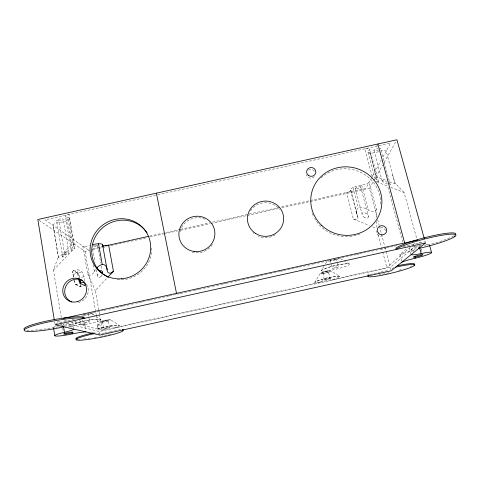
<?xml version="1.0" encoding="UTF-8"?>
<svg xmlns="http://www.w3.org/2000/svg" width="480" height="480" viewBox="0 0 480 480"><rect width="100%" height="100%" fill="white"/><g stroke="black" fill="none" stroke-linecap="round" stroke-linejoin="round"><path stroke-width="0.36" stroke-dasharray="2.4 1.8" d="M376.182 208.818L375.876 210.222L375.066 211.134A3.642 2.598 17 0 1 374.316 211.494L371.91 211.59L369.162 210.57A8.58 6.156 16.9 0 1 368.268 210.018A12.15 8.556 18.1 0 0 365.034 208.272L362.394 207.546L360.09 207.492A5.688 4.032 18 0 0 358.35 208.002A5.802 4.116 18 0 0 357.426 208.65L356.406 210.378L356.304 212.388A13.176 9.336 17.4 0 0 357.396 215.442A7.242 5.082 19.1 0 1 357.792 216.366L357.924 218.016L356.994 219.276A2.898 2.034 18.7 0 1 356.328 219.534L353.418 219.168L346.542 192.474A4.158 0.942 -14.9 0 0 350.82 190.11A7.908 1.788 -15.1 0 1 353.058 187.506A7.908 1.788 -15.1 0 1 361.722 185.082A5.208 1.194 -15.3 0 0 369.144 182.28L376.182 208.818L376.326 217.482M65.82 252.39A6.216 1.182 -46.9 0 0 62.832 256.5L62.934 257.052A2.46 0.468 -46.9 0 0 63.366 256.836L65.544 254.802A6.18 1.164 -46.9 0 0 68.52 250.68L63.312 219.498M364.854 217.65A5.16 3.648 17.6 0 1 362.052 214.26L362.526 212.922A2.04 1.44 17.8 0 1 363.126 212.628L365.676 213.09M365.652 213.126A5.13 3.618 17.9 0 1 368.454 216.534L367.968 217.86A2.034 1.434 17.6 0 1 367.362 218.148L364.824 217.68M102.528 330.318L105.066 328.476L107.886 327.192A10.854 10.434 -57.4 0 1 109.632 326.808L112.68 326.796L115.656 327.42A13.098 1.428 -11.1 0 0 115.488 325.374A13.098 1.428 -11.1 0 0 97.152 328.986L97.488 326.79A39.624 8.718 79.1 0 1 97.62 326.088C97.74 322.464 100.41 324.822 100.83 326.988A41.532 9.588 79.2 0 1 101.22 327.816L102.354 330.342L386.85 267.57L410.652 246.984M71.292 249.858L71.244 250.446L71.748 250.44A3.57 0.69 -46.8 0 0 72.264 250.146L74.808 247.854L69.018 214.476A5.136 1.392 -8.7 0 0 66.774 217.116L72.144 248.232A8.946 1.728 -46.7 0 0 71.634 249.102L71.214 250.368L65.526 216.672M79.632 320.244L80.136 321.198A47.004 12.318 79.3 0 1 80.61 322.14L81.966 325.008A14.856 1.806 -10.8 0 0 99.528 320.754A14.856 1.806 -10.8 0 0 94.35 319.398A14.856 1.806 -10.8 0 0 75.36 323.274L75.822 321.006M73.602 245.556L73.878 244.38L73.35 244.02A6.93 1.308 -46.8 0 0 72.72 244.254A6.786 1.284 -46.8 0 0 71.406 245.124L67.296 248.922A14.76 2.814 -46.8 0 0 64.374 252.162A9.864 1.818 -46.9 0 1 63.552 253.104L59.28 257.094A4.242 0.786 -46.9 0 1 58.776 257.346L58.326 257.208L53.196 225.45A6.072 1.584 -8.5 0 1 59.322 222.51A9.594 2.562 -8.5 0 0 68.508 219.75L72.72 244.254M97.572 326.322C98.418 319.968 105.888 319.986 110.79 319.86L119.322 325.5C111.864 324.912 104.346 327.174 97.152 328.986M62.778 256.608L62.772 257.04L56.532 220.26M61.296 317.472L53.436 270.15L58.434 256.584L58.464 257.376L53.01 224.712M376.8 146.154L377.328 145.074M371.982 177.084L365.922 188.184L280.668 207.072M372.336 176.436L381.198 160.2M382.968 156.954L390.528 143.106L45.066 219.792L88.086 249.738L89.502 249.426M376.884 216.636L369.414 188.406L373.446 181.272M373.812 180.624L382.62 165.06M384.084 162.468L396.186 141.066M323.838 266.358L321.162 270.624C329.544 266.064 339.642 263.982 349.164 263.73L345.45 261.546M325.368 263.922L327.276 260.88M93.714 272.592L92.178 274.284L90.234 275.238A2.97 2.13 -41.3 0 1 89.49 275.274L88.494 274.902L87.714 273.93L82.812 246.072A4.266 0.972 -9.5 0 0 89.496 245.52M101.082 276.27L99.456 277.416A2.028 1.44 -42 0 1 98.754 277.506L97.974 277.188L97.428 276.222M65.808 252.384L67.968 250.368A2.448 0.462 -46.9 0 1 68.4 250.146L68.568 250.572M99.498 314.112L95.31 290.496L107.424 277.686M53.436 270.15L74.808 247.854M401.502 260.916L399.828 254.682L407.844 247.644M412.914 245.022L415.182 243.06M415.794 245.796L390.294 267.306L99.21 331.542L66.66 323.412M418.578 243.45L421.464 241.014M392.088 268.926L394.902 266.628M418.458 247.332L421.26 245.04M390.054 184.584L389.79 183.882M75.36 323.274C83.592 321.27 92.454 318.3 100.908 319.602L96.918 316.956M93.054 248.64L102.276 246.594M149.652 236.1L179.658 229.452M180.39 229.29L209.67 222.804M212.598 222.15L248.466 214.206M249.198 214.044L279.936 207.234M39.054 220.314L85.08 251.4L89.466 250.428M92.394 249.78L98.238 248.49M98.97 248.328L101.892 247.68M102.624 247.518L107.01 246.546M110.664 245.736L147.21 237.636M150.132 236.988L163.29 234.072M164.022 233.91L177.912 230.838M180.834 230.19L210.072 223.71M210.804 223.548L246.618 215.616M247.35 215.454L278.778 208.488M281.7 207.84L309.48 201.684M310.206 201.522L369.414 188.406M73.152 270.846L78.06 269.796L82.146 272.052A4.218 0.984 77.4 0 1 83.976 276.72L84.888 281.928M73.518 277.032L73.056 274.338A4.314 1.062 77.4 0 1 73.548 270.792L77.736 273.024L82.146 272.052M73.056 274.338L77.598 273.33A4.314 1.032 77.4 0 1 78.06 269.796M83.976 276.72L79.584 277.692A4.218 1.014 77.4 0 0 77.736 273.024M74.052 280.104A4.32 1.062 77.5 0 0 75.906 284.502L80.436 283.5M75.906 284.502L80.058 286.44L84.486 285.462M89.484 313.542L82.158 315.162A3.282 0.438 -10.6 0 0 85.74 314.688A3.282 0.438 -10.6 0 0 88.236 313.812M90.216 313.386L92.418 312.894M93.144 312.738L103.398 310.47M104.124 310.308L108.522 309.336M109.248 309.18L111.456 308.694M112.176 308.532L119.508 306.912M120.228 306.756L122.436 306.264M123.156 306.108L135.618 303.354M136.332 303.198L138.546 302.706M139.26 302.55L141.474 302.058M142.188 301.902L146.598 300.93M147.312 300.768L149.526 300.282M150.246 300.126L165.636 296.724M166.35 296.568L168.564 296.076M169.278 295.92L176.598 294.3M177.33 294.138L179.544 293.652M180.258 293.496L192.708 290.742M193.434 290.58L195.63 290.094M196.362 289.938L198.558 289.452M199.29 289.29L206.61 287.67M207.33 287.514L211.74 286.542M212.454 286.38L222.72 284.112M223.422 283.956L225.648 283.47M226.344 283.314L236.58 281.052M237.312 280.89L241.752 279.912M242.43 279.762L249.804 278.13M250.476 277.98L252.732 277.482M253.404 277.338L255.594 276.852M256.326 276.69L268.836 273.924M269.49 273.78L279.822 271.5M280.458 271.362L282.75 270.852M283.38 270.714L298.854 267.294M299.472 267.162L312.63 264.252M313.362 264.09L325.938 261.312M326.526 261.186L328.866 260.664M329.454 260.538L355.956 254.682M356.508 254.562L358.698 254.076M359.43 253.914L385.968 248.052M386.49 247.938L397.68 245.466M55.626 323.454L74.532 319.278M403.212 246.684L425.184 241.83L424.65 239.904M93.78 332.742L99.666 334.122L103.962 333.174M104.676 333.018L106.824 332.544M107.538 332.388L109.686 331.914M110.4 331.752L117.558 330.174M118.272 330.018L122.568 329.07M367.938 274.926L369.378 274.608M370.098 274.452L380.172 272.226M380.892 272.07L388.806 270.324M60.312 324.882L63.69 325.674M57.258 321.066L61.614 322.158M376.164 181.506L377.088 181.716A4.368 0.876 21.6 0 0 377.838 181.806L378.582 181.458L377.688 180.39A10.23 2.058 21.5 0 0 377.064 179.916A14.67 2.874 21.8 0 1 375.198 178.362L374.754 177.51L375.24 177.102A6.81 1.338 21.7 0 1 376.44 177.114A6.954 1.368 21.7 0 1 377.646 177.336L383.622 179.322A15.9 3.162 21.7 0 1 387.006 180.786M64.518 320.436L66.708 321.012M70.95 322.122L102.378 330.354L99.63 314.85M74.67 321.576L84.648 324.27L85.746 330.612M387.726 184.05L387.12 183.822A6.204 1.218 21.8 0 1 382.494 181.308M376.824 181.92L387.6 186.102L403.11 243.504M390.684 187.302L404.1 192.504L416.862 238.956M353.418 219.168L369.27 225.45M372.642 226.788L376.5 228.318M389.412 181.902L394.146 183.492A3.492 0.678 21.8 0 0 394.704 183.528L395.076 183.198L392.736 175.272L392.868 175.704M340.488 258.636L344.826 261.18M91.062 313.056L95.19 315.804M94.08 315.066L91.248 313.182A6.366 0.846 -10.6 0 1 88.35 314.502A6.366 0.846 -10.6 0 1 81.918 315.702M382.434 181.296L382.026 180.756L382.338 180.594A2.454 0.486 21.7 0 1 382.938 180.666L385.122 181.368A6.234 1.236 21.7 0 1 386.934 182.178M404.1 192.504L394.806 182.82L386.16 151.11A5.034 1.32 -16.3 0 0 381.144 150.858M375.6 178.758L374.82 177.798L367.956 152.154M87.714 273.93L95.31 290.496M390.036 184.104L390.204 184.5L380.412 148.38M382.2 181.074L373.938 150.558M378.42 181.11L378.582 181.548L369.918 149.268M421.23 249.072L422.196 252.588M411.972 246.822A16.554 2.1 -14.4 0 0 419.01 245.736L419.28 246.714M399.828 254.682A15.144 1.788 -14.1 0 1 413.1 250.62L413.358 251.562M411.372 249.474L412.134 252.276M409.272 248.034L410.898 254.016M370.008 153.066L376.446 177.114M372.174 176.538L364.788 148.818A6.24 1.698 -16.1 0 1 369.132 150.282L377.064 179.916M377.652 219.534L379.182 225.324M379.374 226.05L381.294 233.286M381.48 234.012L384.738 246.312M384.93 247.038L385.89 250.656M386.082 251.382L390.966 269.844M356.4 211.38L357.978 217.326M378.198 234.738L381.396 246.876M381.582 247.59L382.524 251.154M382.71 251.868L386.85 267.57M361.722 185.082L368.268 210.018M360.66 186.822L368.478 216.672M355.29 188.274L362.022 214.122M353.028 187.518L358.35 208.002M356.526 213.42L350.382 189.69M350.82 190.11L357.384 215.448M336.486 258.846L338.472 266.802A3.24 0.408 -13.4 0 1 333.702 268.236A3.24 0.408 -13.4 0 1 333.81 267.486A3.24 0.408 -13.4 0 1 338.49 266.76M330.222 260.226L332.196 268.188M328.416 271.728A2.862 0.354 -13.3 0 1 324.18 273.012A2.862 0.354 -13.3 0 1 324.288 272.358A2.862 0.354 -13.3 0 1 328.416 271.728L330.144 278.838M322.848 272.982L324.582 280.062M97.644 245.616L100.812 263.196M101.34 266.124L102 269.784M108.174 320.454A2.892 0.348 -11 0 1 103.956 321.57A2.892 0.348 -11 0 1 103.872 320.982A2.892 0.348 -11 0 1 108.174 320.454L109.458 327.606A2.898 0.318 -11.1 0 1 105.228 328.716A2.898 0.318 -11.1 0 1 105.156 328.176A2.898 0.318 -11.1 0 1 109.458 327.612M92.652 249.246L95.004 262.368M96.306 269.664L97.35 275.496M93.174 265.014L94.332 271.536A7.476 5.382 -41.2 0 1 93.714 272.592M102.492 321.558L103.77 328.734M85.08 251.4L96.228 314.634M96.36 315.366L99.666 334.122M88.212 313.866L88.848 317.52M88.974 318.252L89.61 321.912M69.276 218.154L73.824 244.89M77.598 273.33L78.414 278.046M82.698 320.07L83.202 323.004M73.416 277.05L72.954 274.356A4.314 1.062 77.4 0 1 73.452 270.816L77.634 273.048A4.218 1.014 77.4 0 1 79.488 277.71M59.322 222.51L64.368 252.162M72.762 322.35L73.794 328.44M71.808 324.456L72.288 327.306M84.648 324.27A15.084 1.776 -10.7 0 0 70.884 326.178L71.124 327.624M63.324 325.32L63.156 324.318A16.494 2.082 -10.4 0 0 68.634 322.806M62.718 328.236L63.312 331.818M54.576 321.654L54.9 323.61M376.386 221.13L376.482 227.13M73.95 280.128A4.32 1.068 77.5 0 0 75.804 284.526L79.956 286.464A4.224 1.02 77.5 0 0 80.592 285.06M379.74 148.164A3.45 0.924 -16.3 0 1 380.394 148.824M378.684 149.91A3.45 0.924 -16.3 0 1 373.872 150.468A3.45 0.924 -16.3 0 1 377.952 148.32M95.388 245.25A2.826 0.636 -9.7 0 1 97.386 245.856A2.826 0.636 -9.7 0 1 93 246.75M92.988 245.808A2.826 0.636 -9.7 0 1 94.398 245.412M335.94 259.188A3.234 0.444 -13.5 0 1 331.77 260.304M330.918 260.4A3.234 0.444 -13.5 0 1 330.456 260.4M414.264 250.356A13.836 1.692 -14.3 0 1 413.1 250.62M419.01 245.736A13.836 1.692 -14.3 0 1 421.386 245.238M425.796 244.536A13.836 1.692 -14.3 0 1 429.468 244.752M416.262 248.76A4.842 0.594 -14.3 0 1 411.348 249.306A4.842 0.594 -14.3 0 1 417.45 247.272M70.884 326.178A13.782 1.68 -10.5 0 1 68.502 326.676M53.502 327.612A13.782 1.68 -10.5 0 1 56.586 326.07M60.816 324.87A13.782 1.68 -10.5 0 1 61.986 324.588M64.53 325.23A4.824 0.588 -10.5 0 1 71.808 324.348A4.824 0.588 -10.5 0 1 65.286 326.148M62.694 325.842A4.824 0.588 -10.5 0 1 62.904 325.752M111.054 334.02A24.048 2.466 -11.1 0 1 99.588 336.57M96.618 337.128A24.048 2.466 -11.1 0 1 92.67 337.806M89.91 338.232A24.048 2.466 -11.1 0 1 88.482 338.436M85.776 338.784A24.048 2.466 -11.1 0 1 83.916 338.988M79.416 339.294A24.048 2.466 -11.1 0 1 78.33 339.3M58.476 326.76A31.02 3.93 -10.3 0 1 26.886 330.174M453.636 235.92A31.134 3.96 -14.5 0 1 424.368 245.946M411.726 265.974A24.132 2.484 -13.7 0 1 410.544 266.472M401.124 269.622A24.132 2.484 -13.7 0 1 397.494 270.642M388.788 272.826A24.132 2.484 -13.7 0 1 378.846 274.86M339.006 258.534A6.276 0.864 -13.5 0 1 332.166 260.682A6.276 0.864 -13.5 0 1 327.252 260.964M86.526 284.244A12.114 11.532 -48.5 0 1 77.406 302.688M151.806 248.088A30.516 29.316 -39.2 0 1 117.156 279.576M212.466 244.554A17.922 17.466 -24.4 0 1 192.27 252.102M180.156 231.576A17.922 17.466 -24.4 0 1 205.068 219.198M275.382 234.78A17.94 17.484 -2.1 0 1 258.162 236.124M253.836 233.448A17.94 17.484 -2.1 0 1 252.894 232.602M250.41 210.816A17.94 17.484 -2.1 0 1 279.774 209.508M382.8 235.818A4.716 4.518 21.8 0 1 376.212 230.838M380.52 227.088A4.716 4.518 21.8 0 1 385.53 231.438M314.394 176.526A4.566 4.374 4.6 0 1 306.312 174.618M308.4 170.064A4.566 4.374 4.6 0 1 314.982 172.092M359.934 233.976A35.31 33.882 13.3 0 1 314.604 218.43M313.224 215.676A35.31 33.882 13.3 0 1 311.73 211.656M320.976 177.954A35.31 33.882 13.3 0 1 360.402 172.206A35.31 33.882 13.3 0 1 380.688 205.77M80.688 285.042A4.224 1.02 77.5 0 1 80.058 286.44M66.774 217.116A9.594 2.562 -8.5 0 1 68.508 219.75M73.614 245.544A15.666 2.94 -46.9 0 1 72.138 248.238M378.654 151.68A9.63 2.58 -16.3 0 1 369.576 153.018A9.63 2.58 -16.3 0 1 369.132 150.282M389.064 181.746A8.694 1.674 21.8 0 1 388.722 181.59M389.424 183.624A6.234 1.236 21.7 0 1 389.73 183.864M94.344 271.536A12.978 9.186 -42.6 0 1 95.922 268.95M102.036 274.752A5.142 3.66 -41.9 0 1 101.07 276.264M97.482 276.198A5.118 3.624 -42.3 0 1 98.472 272.364M320.238 273.558L314.802 282.222C322.434 278.502 331.5 276.234 339.978 276.39L330.828 270.96L325.122 271.782L320.238 273.558M320.13 282.084L319.794 282.372A12.96 1.458 -13.2 0 1 318.6 280.38A12.96 1.458 -13.2 0 1 337.698 276.168A12.96 1.458 -13.2 0 1 332.982 279.462L329.916 278.856L326.814 278.874A10.806 10.554 30.2 0 0 325.056 279.258L320.13 282.084M394.902 182.922L395.076 183.198L394.902 182.922M356.64 188.592A2.832 0.642 -15.1 0 0 360.75 186.966A2.832 0.642 -15.1 0 0 356.634 187.44A2.832 0.642 -15.1 0 0 356.64 188.592M63.96 254.52A3.474 0.762 -9.2 0 0 69.102 253.056A3.474 0.762 -9.2 0 0 63.954 253.182A3.474 0.762 -9.2 0 0 63.96 254.52M58.248 220.914A3.438 0.918 -8.5 0 0 63.33 219.396A3.438 0.918 -8.5 0 0 58.2 219.318A3.438 0.918 -8.5 0 0 58.248 220.914M102.33 322.146A5.616 0.672 -11 0 0 110.832 319.98A5.616 0.672 -11 0 0 102.816 320.868A5.616 0.672 -11 0 0 102.33 322.146M327.798 270.834A14.646 1.848 -13.4 0 0 349.608 264.174A14.646 1.848 -13.4 0 0 328.686 267.336A14.646 1.848 -13.4 0 0 327.798 270.834M322.884 273.6A5.556 0.684 -13.3 0 0 331.038 271.11A5.556 0.684 -13.3 0 0 322.968 272.37A5.556 0.684 -13.3 0 0 322.884 273.6M325.908 280.068A2.868 0.324 -13.2 0 0 330.156 278.808A2.868 0.324 -13.2 0 0 326.034 279.468A2.868 0.324 -13.2 0 0 325.908 280.068M84.732 323.118A3.288 0.402 -10.8 0 0 89.64 321.864A3.288 0.402 -10.8 0 0 84.852 322.392A3.288 0.402 -10.8 0 0 84.732 323.118"/><path stroke-width="0.72" d="M96.804 267.882L98.898 265.992L101.01 264.87A5.79 4.128 -42.4 0 1 102.27 264.564L98.514 243.768M107.802 277.284L113.454 271.308L108.66 245.184A5.04 1.14 -10 0 1 102.588 244.926A7.884 1.782 -9.7 0 0 92.172 244.704M113.454 271.308L110.604 273.156A3.528 2.496 -43.2 0 1 109.77 273.258L108.09 272.574L107.202 270.69A8.25 5.832 -43.6 0 1 107.124 269.868L102.588 244.926M99.678 271.14L100.428 270.774A2.034 1.446 -42.2 0 1 101.136 270.69L101.916 271.014L102.45 271.986M102.276 246.594L103.692 246.282M105.114 245.97L148.92 236.262M80.64 283.998A4.224 1.02 77.5 0 0 80.49 282.9L84.258 282.066M63.138 318.408L417.714 240.078M82.53 317.508L83.982 317.19L84.192 318.378A31.026 3.882 -10.4 0 0 46.368 322.416A31.026 3.882 -10.4 0 0 25.458 331.104A31.026 3.882 -10.4 0 0 63.882 326.814L63.762 326.106M106.578 267.114L105.48 265.518L103.962 264.672A5.67 4.044 -42.4 0 0 102.27 264.564M454.638 235.866L454.83 236.52M429.648 245.628L431.604 252.66M424.296 238.626L396.918 139.77L37.824 219.486L54.246 319.608M419.55 247.698L421.176 253.596A13.872 1.542 -14.1 0 1 431.292 252.996A13.872 1.542 -14.1 0 1 415.164 258.192A15.18 1.626 -14 0 0 401.838 262.164M418.578 247.752L418.77 248.454A31.14 3.912 -14.4 0 0 455.262 236.184A31.14 3.912 -14.4 0 0 432.012 237.228A31.14 3.912 -14.4 0 0 396.204 249.468L395.892 248.298A31.134 3.96 -14.5 0 1 429.816 236.436A31.134 3.96 -14.5 0 1 455.526 234.36M415.038 257.718L415.164 258.192M414.258 265.686L414.006 264.762A24.132 2.484 -13.7 0 0 397.584 265.71M377.862 144L404.658 242.964M367.998 275.16L368.178 275.85A24.138 2.448 -13.7 0 0 387.546 274.056A24.138 2.448 -13.7 0 0 414.468 265.518A24.138 2.448 -13.7 0 0 395.718 267.12M156.39 193.164L176.496 293.364M122.61 329.304L122.736 330.006A24.054 2.436 -11.1 0 1 104.802 336.432A24.054 2.436 -11.1 0 1 76.668 340.056A24.054 2.436 -11.1 0 1 93.954 333.714M79.812 278.994L80.49 282.9M79.71 279.012L80.388 282.924A4.224 1.02 77.5 0 1 80.538 284.022M72.102 333.408L72.18 333.894A15.12 1.62 -10.8 0 1 85.962 331.878M63.576 326.82L64.494 332.334A13.818 1.536 -10.7 0 0 55.314 335.988A13.818 1.536 -10.7 0 0 72.18 333.894M53.616 328.332L54.792 335.532M421.176 253.596A16.596 1.914 -14.3 0 1 411.078 254.682M73.908 329.118A16.53 1.902 -10.6 0 1 64.494 332.334M123.072 329.424A24.048 2.466 -11.1 0 1 122.76 329.97M77.448 339.258A24.048 2.466 -11.1 0 1 93.078 332.898M24.408 329.58A31.02 3.93 -10.3 0 1 48.018 320.778A31.02 3.93 -10.3 0 1 83.982 317.19M71.76 302.016A12.114 11.532 -48.5 0 1 65.916 286.176A12.114 11.532 -48.5 0 1 82.23 280.308M108.276 277.104A30.516 29.316 -39.2 0 1 99.438 230.916A30.516 29.316 -39.2 0 1 147.048 232.89M78.6 279.096A4.32 1.032 77.5 0 0 80.436 283.5L84.486 285.462A4.224 0.99 77.5 0 0 85.038 283.026M106.584 267.108A12.246 8.724 -41.8 0 1 107.112 269.874M102.396 272.01A5.142 3.66 -41.9 0 1 102.36 273.81M425.508 242.994L391.212 270.768L99.834 335.064L55.092 324.804L425.508 242.994M194.496 251.508A18.096 17.628 -24.3 0 0 213.534 226.848A18.096 17.628 -24.3 0 0 182.604 223.392A18.096 17.628 -24.3 0 0 194.496 251.508M415.566 257.034A4.854 0.54 -14.1 0 0 422.82 254.796A4.854 0.54 -14.1 0 0 415.968 255.972A4.854 0.54 -14.1 0 0 415.566 257.034M66.036 334.044A4.836 0.534 -10.7 0 0 73.152 332.238A4.836 0.534 -10.7 0 0 66.018 333.102A4.836 0.534 -10.7 0 0 66.036 334.044M77.328 301.644A12.228 11.634 -48.4 0 0 83.346 281.538A12.228 11.634 -48.4 0 0 63.264 287.208A12.228 11.634 -48.4 0 0 77.328 301.644M121.704 278.766A30.81 29.586 -39.1 0 0 145.98 231.642A30.81 29.586 -39.1 0 0 93.498 235.962A30.81 29.586 -39.1 0 0 121.704 278.766M255.684 233.526A18.114 17.64 -2.2 0 0 283.638 219.594A18.114 17.64 -2.2 0 0 257.322 203.004A18.114 17.64 -2.2 0 0 255.684 233.526M378.306 233.034A4.764 4.56 21.7 0 0 386.406 232.014A4.764 4.56 21.7 0 0 381.228 225.702A4.764 4.56 21.7 0 0 378.306 233.034M308.598 175.524A4.614 4.416 4.5 0 0 315.822 172.308A4.614 4.416 4.5 0 0 309.264 167.904A4.614 4.416 4.5 0 0 308.598 175.524M321.576 225.27A35.652 34.194 13.2 0 0 380.832 210.042A35.652 34.194 13.2 0 0 336.564 167.97A35.652 34.194 13.2 0 0 321.576 225.27"/></g></svg>
